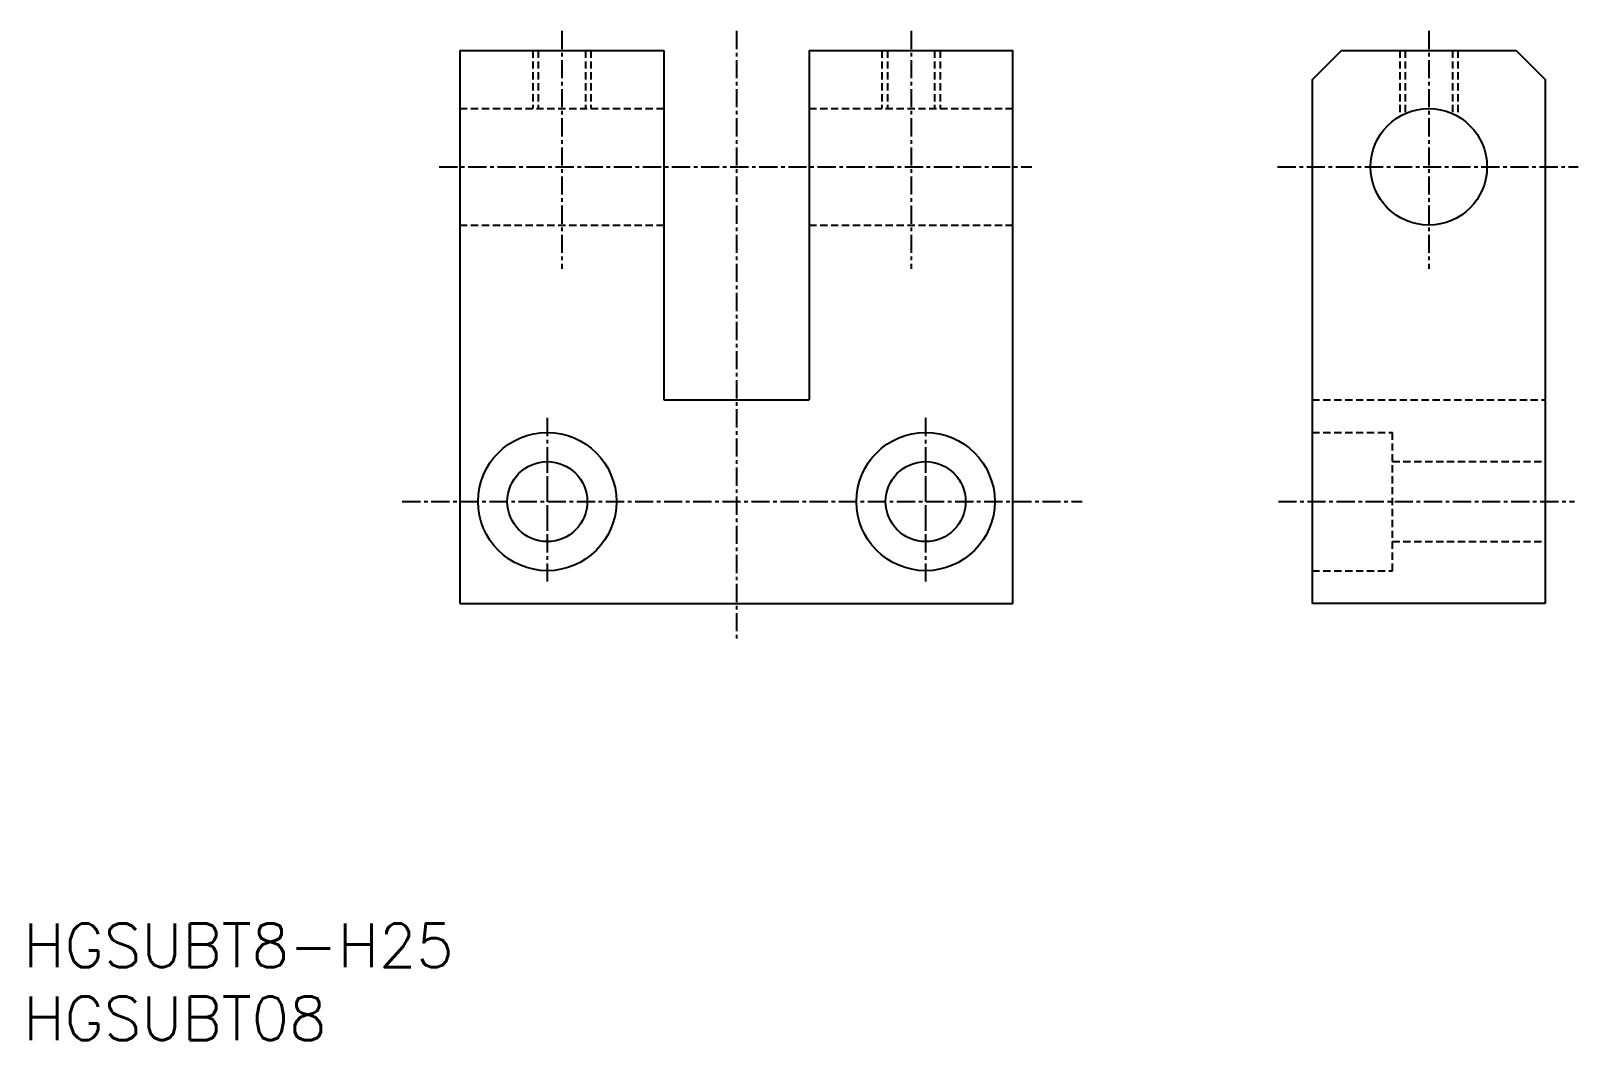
# Model space of a CAD drawing. Extents: x 1 to 107, y 0 to 69.
import ezdxf

# ---------------------------------------------------------------- set-up
doc = ezdxf.new("R2010")
doc.units = 0
doc.linetypes.add('CENTER', pattern=[2, 1.25, -0.25, 0.25, -0.25])
doc.linetypes.add('DASHED', pattern=[0.75, 0.5, -0.25])
doc.layers.get('0').update_dxf_attribs({"linetype": 'CONTINUOUS'})
doc.layers.add('CENTER', color=1, linetype='CENTER')
doc.styles.get("Standard").update_dxf_attribs({"font": 'txt.shx'})

# ---------------------------------------------------------------- blocks, each defined once
blk = doc.blocks.new('*U14')
at = {"color": 7, "linetype": 'CONTINUOUS'}
blk.add_text('HGSUBT08', height=3, dxfattribs=at).set_placement((0, 0))
blk = doc.blocks.new('*U15')
at = {"color": 7, "linetype": 'CONTINUOUS'}
blk.add_text('HGSUBT8-H25', height=3, dxfattribs=at).set_placement((0, 5))

msp = doc.modelspace()

# ---------------------------------------------------------------- linework, layer by layer
at = {"color": 7, "linetype": 'CONTINUOUS'}
for p, q in [((30, 68), (30, 30)), ((30, 68), (44, 68)), ((44, 68), (44, 44)), ((54, 68), (54, 44)), ((54, 68), (68, 68)), ((68, 30), (68, 68)), ((88.58, 66), (90.58, 68)), ((90.58, 68), (102.58, 68)), ((102.58, 68), (104.58, 66)), ((88.58, 30), (88.58, 66)), ((104.58, 66), (104.58, 30)), ((44, 44), (54, 44)), ((30, 30), (68, 30)), ((104.58, 30), (88.58, 30))]:
    msp.add_line(p, q, dxfattribs=at)
at = {"color": 3, "linetype": 'DASHED'}
for p, q in [((35, 68), (35, 64)), ((35.38, 68), (35.38, 64)), ((38.62, 68), (38.62, 64)), ((39, 68), (39, 64)), ((59, 68), (59, 64)), ((59.38, 68), (59.38, 64)), ((62.62, 68), (62.62, 64)), ((63, 68), (63, 64)), ((94.58, 68), (94.58, 63.46)), ((94.96, 68), (94.96, 63.66)), ((98.2, 68), (98.2, 63.66)), ((98.58, 68), (98.58, 63.46)), ((30, 64), (44, 64)), ((54, 64), (68, 64)), ((30, 56), (44, 56)), ((54, 56), (68, 56)), ((88.58, 44), (104.58, 44)), ((88.58, 41.75), (94.08, 41.75)), ((94.08, 32.25), (94.08, 41.75)), ((94.08, 39.75), (104.58, 39.75)), ((94.08, 34.25), (104.58, 34.25)), ((88.58, 32.25), (94.08, 32.25))]:
    msp.add_line(p, q, dxfattribs=at)
at = {"color": 7, "linetype": 'CONTINUOUS'}
for centre, radius in [((96.58, 60), 4), ((36, 37), 4.75), ((62, 37), 4.75), ((36, 37), 2.75), ((62, 37), 2.75)]:
    msp.add_circle(centre, radius, dxfattribs=at)
at = {"layer": 'CENTER', "color": 1, "linetype": 'CENTER'}
for p, q in [((37, 69.34), (37, 53)), ((49, 69.34), (49, 27.52)), ((61, 69.34), (61, 53)), ((96.58, 69.34), (96.58, 53)), ((28.57, 60), (69.3, 60)), ((86.19, 60), (106.84, 60)), ((36, 42.75), (36, 31.25)), ((62, 42.75), (62, 31.25)), ((36, 40.23), (36, 33.72)), ((62, 40.23), (62, 33.72)), ((26.03, 37), (72.76, 37)), ((86.24, 37), (106.59, 37))]:
    msp.add_line(p, q, dxfattribs=at)

# ---------------------------------------------------------------- block references
at = {"color": 7, "linetype": 'CONTINUOUS'}
for name in ['*U15', '*U14']:
    msp.add_blockref(name, (0, 0), dxfattribs=at)

doc.saveas('drawing.dxf')
